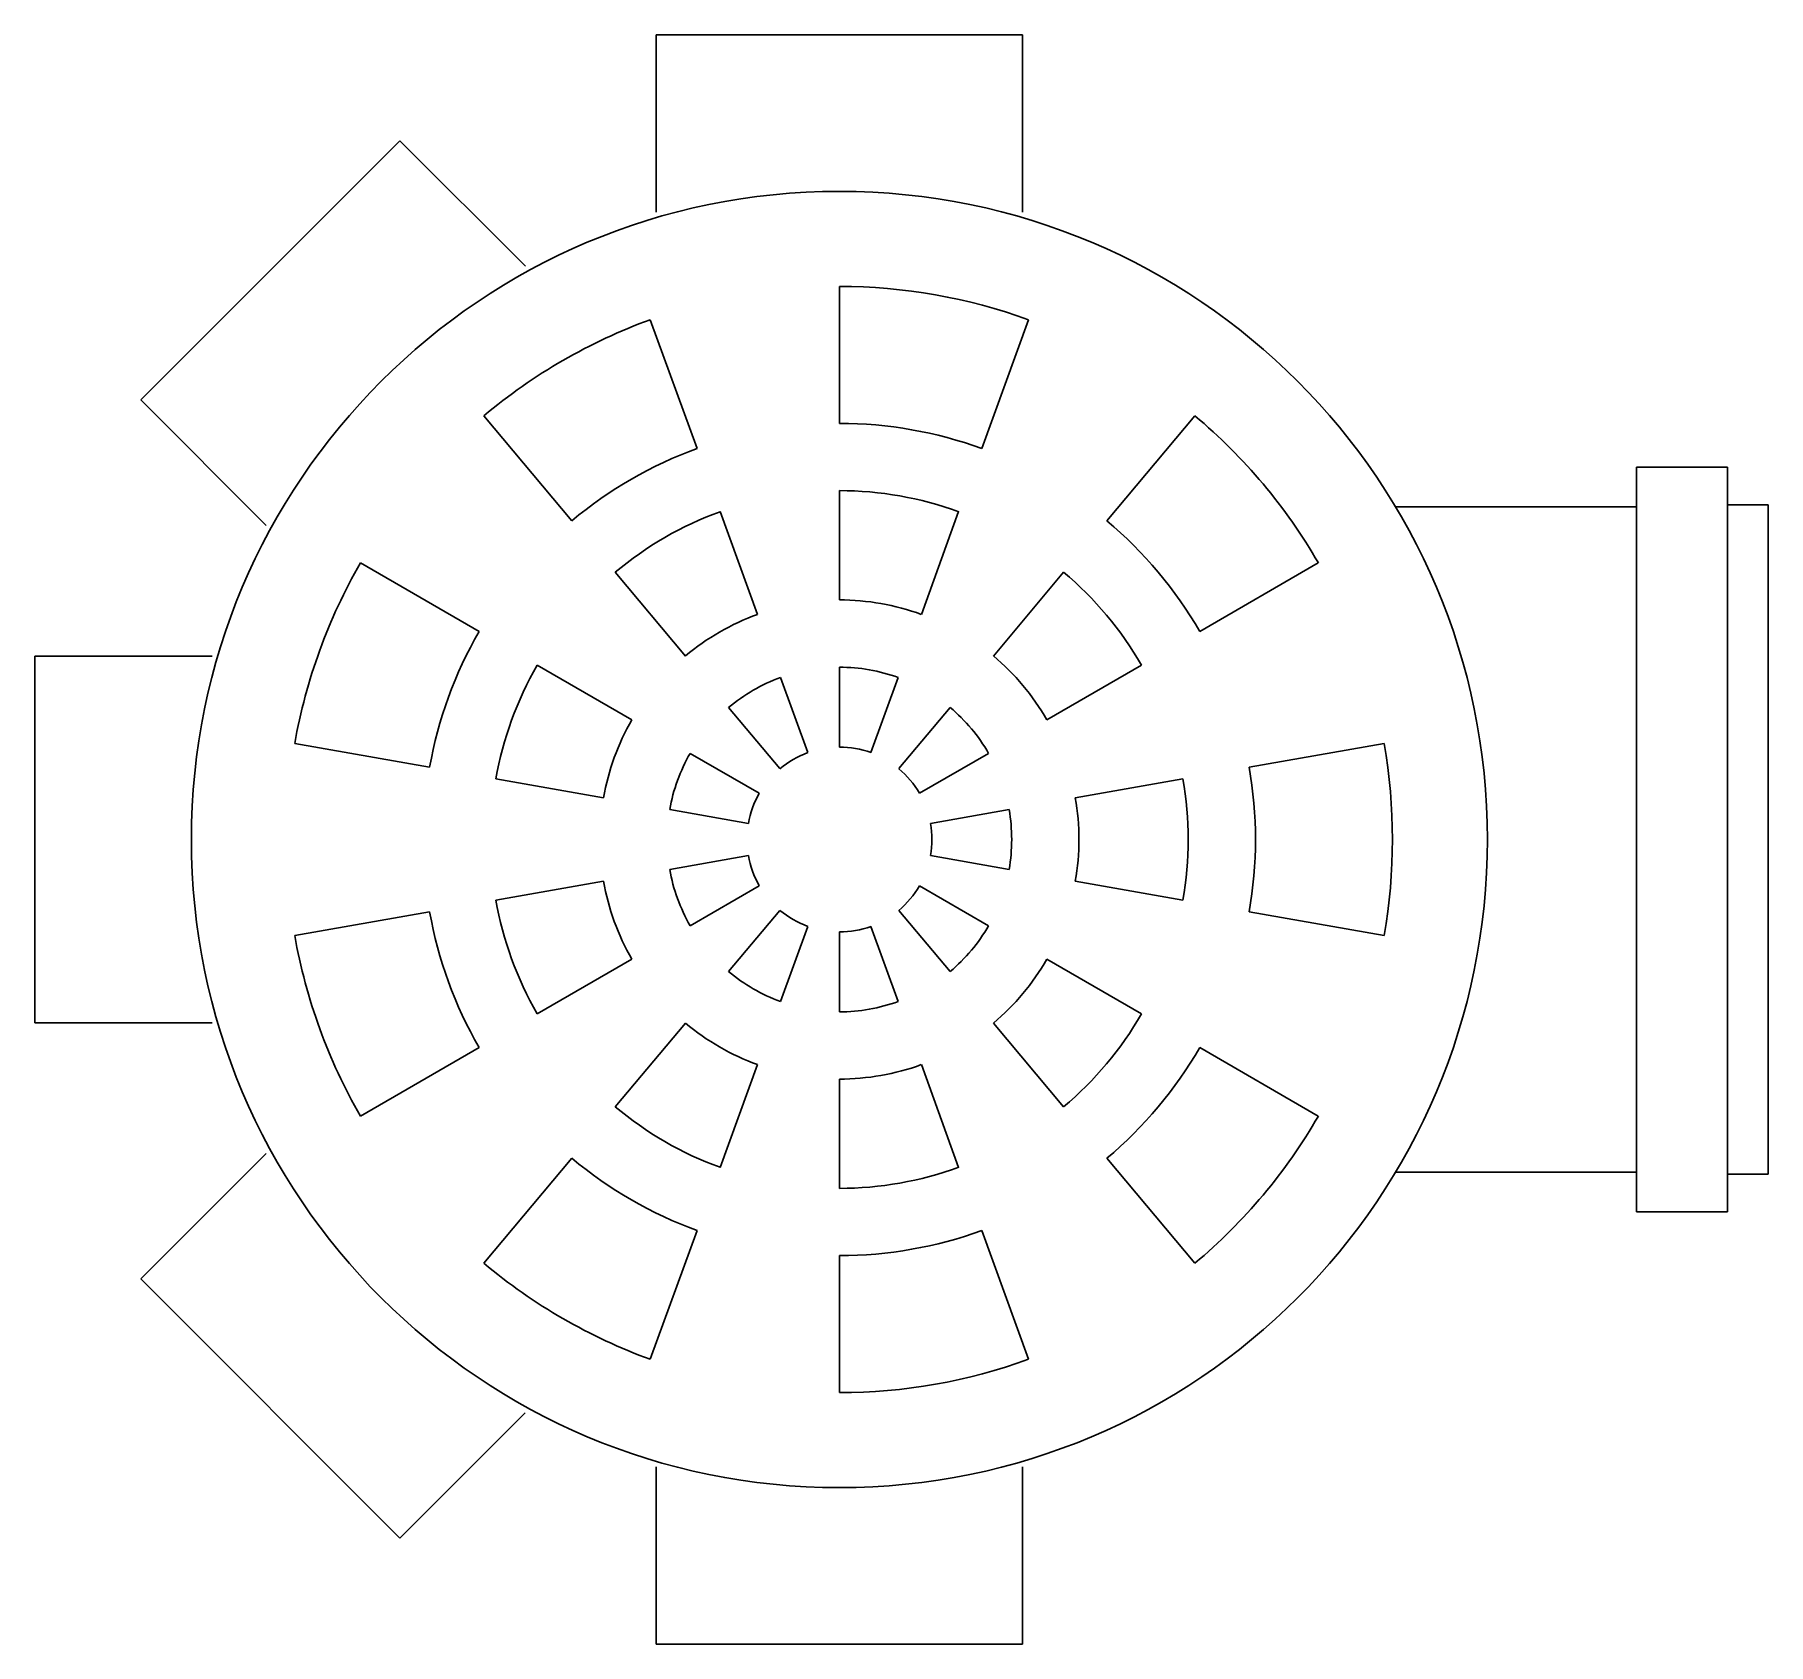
# Model space of a CAD drawing. Header units: millimetres. Extents: x -10151.292 to -10151.085, y -369.518 to -369.326.
import ezdxf

# ---------------------------------------------------------------- set-up
doc = ezdxf.new("R2010")
doc.units = ezdxf.units.MM
doc.layers.add('Tub_esgoto_caixas', color=2, linetype='Continuous')

msp = doc.modelspace()

# ---------------------------------------------------------------- linework, layer by layer
at = {"layer": 'Tub_esgoto_caixas', "linetype": 'Continuous'}
for p, q in [((-10151.2178, -369.3265), (-10151.2178, -369.3476)), ((-10151.1742, -369.3265), (-10151.2178, -369.3265)), ((-10151.1742, -369.3476), (-10151.1742, -369.3265)), ((-10151.24829, -369.33912), (-10151.27912, -369.36995)), ((-10151.23336, -369.35405), (-10151.24829, -369.33912)), ((-10151.27912, -369.36995), (-10151.26419, -369.38488)), ((-10151.10116, -369.46654), (-10151.10116, -369.37794)), ((-10151.09033, -369.37794), (-10151.10116, -369.37794)), ((-10151.09033, -369.37794), (-10151.09033, -369.46654)), ((-10151.10116, -369.38266), (-10151.12983, -369.38266)), ((-10151.08548, -369.38244), (-10151.09033, -369.38244)), ((-10151.08548, -369.38244), (-10151.08548, -369.46204)), ((-10151.27064, -369.40044), (-10151.29174, -369.40044)), ((-10151.29174, -369.40044), (-10151.29174, -369.44404)), ((-10151.29174, -369.44404), (-10151.27064, -369.44404)), ((-10151.26419, -369.4596), (-10151.27912, -369.47452)), ((-10151.10116, -369.46181), (-10151.12983, -369.46181)), ((-10151.08548, -369.46204), (-10151.09033, -369.46204)), ((-10151.09033, -369.46654), (-10151.10116, -369.46654)), ((-10151.27912, -369.47452), (-10151.24829, -369.50535)), ((-10151.24829, -369.50535), (-10151.23337, -369.49043)), ((-10151.2178, -369.49688), (-10151.2178, -369.51798)), ((-10151.1742, -369.51798), (-10151.1742, -369.49688)), ((-10151.1742, -369.51798), (-10151.2178, -369.51798))]:
    msp.add_line(p, q, dxfattribs=at)
at = {"layer": 'Tub_esgoto_caixas', "color": 1}
for p, q in [((-10151.196, -369.37274), (-10151.196, -369.35644)), ((-10151.21293, -369.37572), (-10151.21851, -369.36041)), ((-10151.17907, -369.37572), (-10151.1735, -369.36041)), ((-10151.22782, -369.38432), (-10151.2383, -369.37183)), ((-10151.16418, -369.38432), (-10151.15371, -369.37183)), ((-10151.196, -369.39374), (-10151.196, -369.38074)), ((-10151.20575, -369.39546), (-10151.2102, -369.38324)), ((-10151.18625, -369.39546), (-10151.18181, -369.38324)), ((-10151.23887, -369.39749), (-10151.25299, -369.38934)), ((-10151.21432, -369.40041), (-10151.22268, -369.39045)), ((-10151.17768, -369.40041), (-10151.16933, -369.39045)), ((-10151.15313, -369.39749), (-10151.13902, -369.38934)), ((-10151.22068, -369.40799), (-10151.23194, -369.40149)), ((-10151.17132, -369.40799), (-10151.16006, -369.40149)), ((-10151.19976, -369.4119), (-10151.20301, -369.40298)), ((-10151.196, -369.41124), (-10151.196, -369.40174)), ((-10151.19224, -369.4119), (-10151.18899, -369.40298)), ((-10151.20307, -369.41381), (-10151.20918, -369.40654)), ((-10151.18893, -369.41381), (-10151.18282, -369.40654)), ((-10151.24475, -369.41364), (-10151.2608, -369.41081)), ((-10151.20553, -369.41674), (-10151.21376, -369.41199)), ((-10151.18648, -369.41674), (-10151.17825, -369.41199)), ((-10151.14725, -369.41364), (-10151.1312, -369.41081)), ((-10151.22407, -369.41729), (-10151.23687, -369.41503)), ((-10151.16793, -369.41729), (-10151.15513, -369.41503)), ((-10151.20683, -369.42033), (-10151.21619, -369.41868)), ((-10151.18517, -369.42033), (-10151.17581, -369.41868)), ((-10151.20683, -369.42415), (-10151.21619, -369.4258)), ((-10151.18517, -369.42415), (-10151.17581, -369.4258)), ((-10151.22407, -369.42719), (-10151.23687, -369.42945)), ((-10151.20553, -369.42774), (-10151.21376, -369.43249)), ((-10151.18648, -369.42774), (-10151.17825, -369.43249)), ((-10151.16793, -369.42719), (-10151.15513, -369.42945)), ((-10151.24475, -369.43083), (-10151.2608, -369.43367)), ((-10151.20307, -369.43067), (-10151.20918, -369.43794)), ((-10151.19976, -369.43258), (-10151.20301, -369.4415)), ((-10151.19224, -369.43258), (-10151.18899, -369.4415)), ((-10151.18893, -369.43067), (-10151.18282, -369.43794)), ((-10151.14725, -369.43083), (-10151.1312, -369.43367)), ((-10151.196, -369.43324), (-10151.196, -369.44274)), ((-10151.22068, -369.43649), (-10151.23194, -369.44299)), ((-10151.17132, -369.43649), (-10151.16006, -369.44299)), ((-10151.21432, -369.44407), (-10151.22268, -369.45403)), ((-10151.17768, -369.44407), (-10151.16933, -369.45403)), ((-10151.23887, -369.44699), (-10151.25299, -369.45514)), ((-10151.15313, -369.44699), (-10151.13902, -369.45514)), ((-10151.20575, -369.44902), (-10151.2102, -369.46124)), ((-10151.18625, -369.44902), (-10151.18181, -369.46124)), ((-10151.196, -369.45074), (-10151.196, -369.46374)), ((-10151.22782, -369.46016), (-10151.2383, -369.47264)), ((-10151.16418, -369.46016), (-10151.15371, -369.47264)), ((-10151.21293, -369.46875), (-10151.21851, -369.48407)), ((-10151.17907, -369.46875), (-10151.1735, -369.48407)), ((-10151.196, -369.47174), (-10151.196, -369.48804))]:
    msp.add_line(p, q, dxfattribs=at)
at = {"layer": 'Tub_esgoto_caixas', "linetype": 'Continuous'}
msp.add_circle((-10151.196, -369.42224), 0.0771, dxfattribs=at)
at = {"layer": 'Tub_esgoto_caixas', "color": 1}
for radius, start, end in [(0.0658, 70, 90), (0.0658, 110, 130), (0.0495, 70, 90), (0.0658, 30, 50), (0.0495, 110, 130), (0.0415, 70, 90), (0.0415, 110, 130), (0.0495, 30, 50), (0.0658, 150, 170), (0.0415, 30, 50), (0.0285, 110, 130), (0.0285, 70, 90), (0.0495, 150, 170), (0.0415, 150, 170), (0.0285, 30, 50), (0.0205, 110, 130), (0.0205, 70, 90), (0.0205, 30, 50), (0.0285, 150, 170), (0.0205, 150, 170), (0.011, 110, 130), (0.011, 70, 90), (0.0658, 350, 10), (0.011, 30, 50), (0.0495, 350, 10), (0.0415, 350, 10), (0.011, 150, 170), (0.0285, 350, 10), (0.0205, 350, 10), (0.011, 350, 10), (0.011, 190, 210), (0.0205, 190, 210), (0.0285, 190, 210), (0.011, 310, 330), (0.0415, 190, 210), (0.0495, 190, 210), (0.011, 230, 250), (0.011, 270, 290), (0.0205, 310, 330), (0.0658, 190, 210), (0.0285, 310, 330), (0.0205, 230, 250), (0.0205, 270, 290), (0.0285, 230, 250), (0.0415, 310, 330), (0.0495, 310, 330), (0.0285, 270, 290), (0.0415, 230, 250), (0.0658, 310, 330), (0.0495, 230, 250), (0.0415, 270, 290), (0.0495, 270, 290), (0.0658, 230, 250), (0.0658, 270, 290)]:
    msp.add_arc((-10151.196, -369.42224), radius, start, end, dxfattribs=at)

doc.saveas('drawing.dxf')
